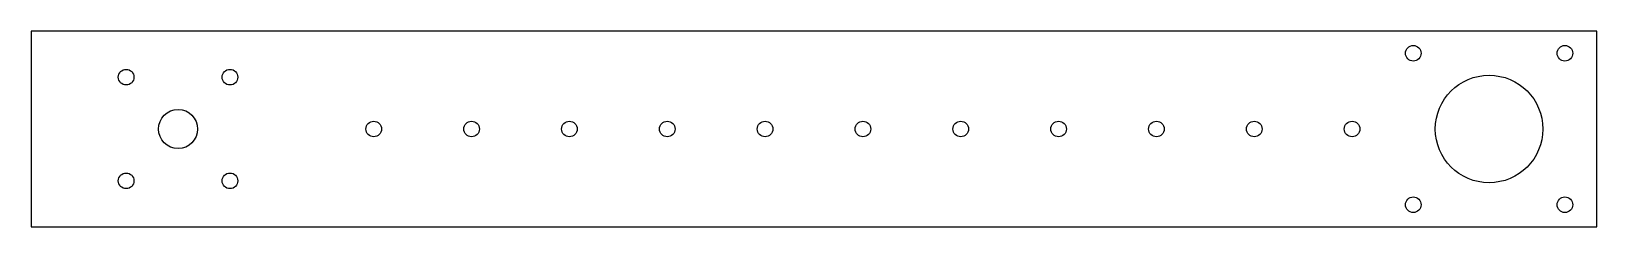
# Model space of a CAD drawing. Header units: millimetres. Extents: x -30 to 290, y -20 to 20.
import ezdxf

# ---------------------------------------------------------------- set-up
doc = ezdxf.new("R2010")
doc.units = ezdxf.units.MM

msp = doc.modelspace()

# ---------------------------------------------------------------- linework, layer by layer
msp.add_lwpolyline([(-30, -20), (290, -20), (290, 20), (-30, 20)], close=True)
for centre, radius in [((252.5, 15.5), 1.6), ((283.5, 15.5), 1.6), ((-10.61, 10.61), 1.6), ((10.61, 10.61), 1.6), ((268, 0), 11), ((0, 0), 4), ((40, 0), 1.6), ((60, 0), 1.6), ((80, 0), 1.6), ((100, 0), 1.6), ((120, 0), 1.6), ((140, 0), 1.6), ((160, 0), 1.6), ((180, 0), 1.6), ((200, 0), 1.6), ((220, 0), 1.6), ((240, 0), 1.6), ((-10.61, -10.61), 1.6), ((10.61, -10.61), 1.6), ((252.5, -15.5), 1.6), ((283.5, -15.5), 1.6)]:
    msp.add_circle(centre, radius)

doc.saveas('drawing.dxf')
